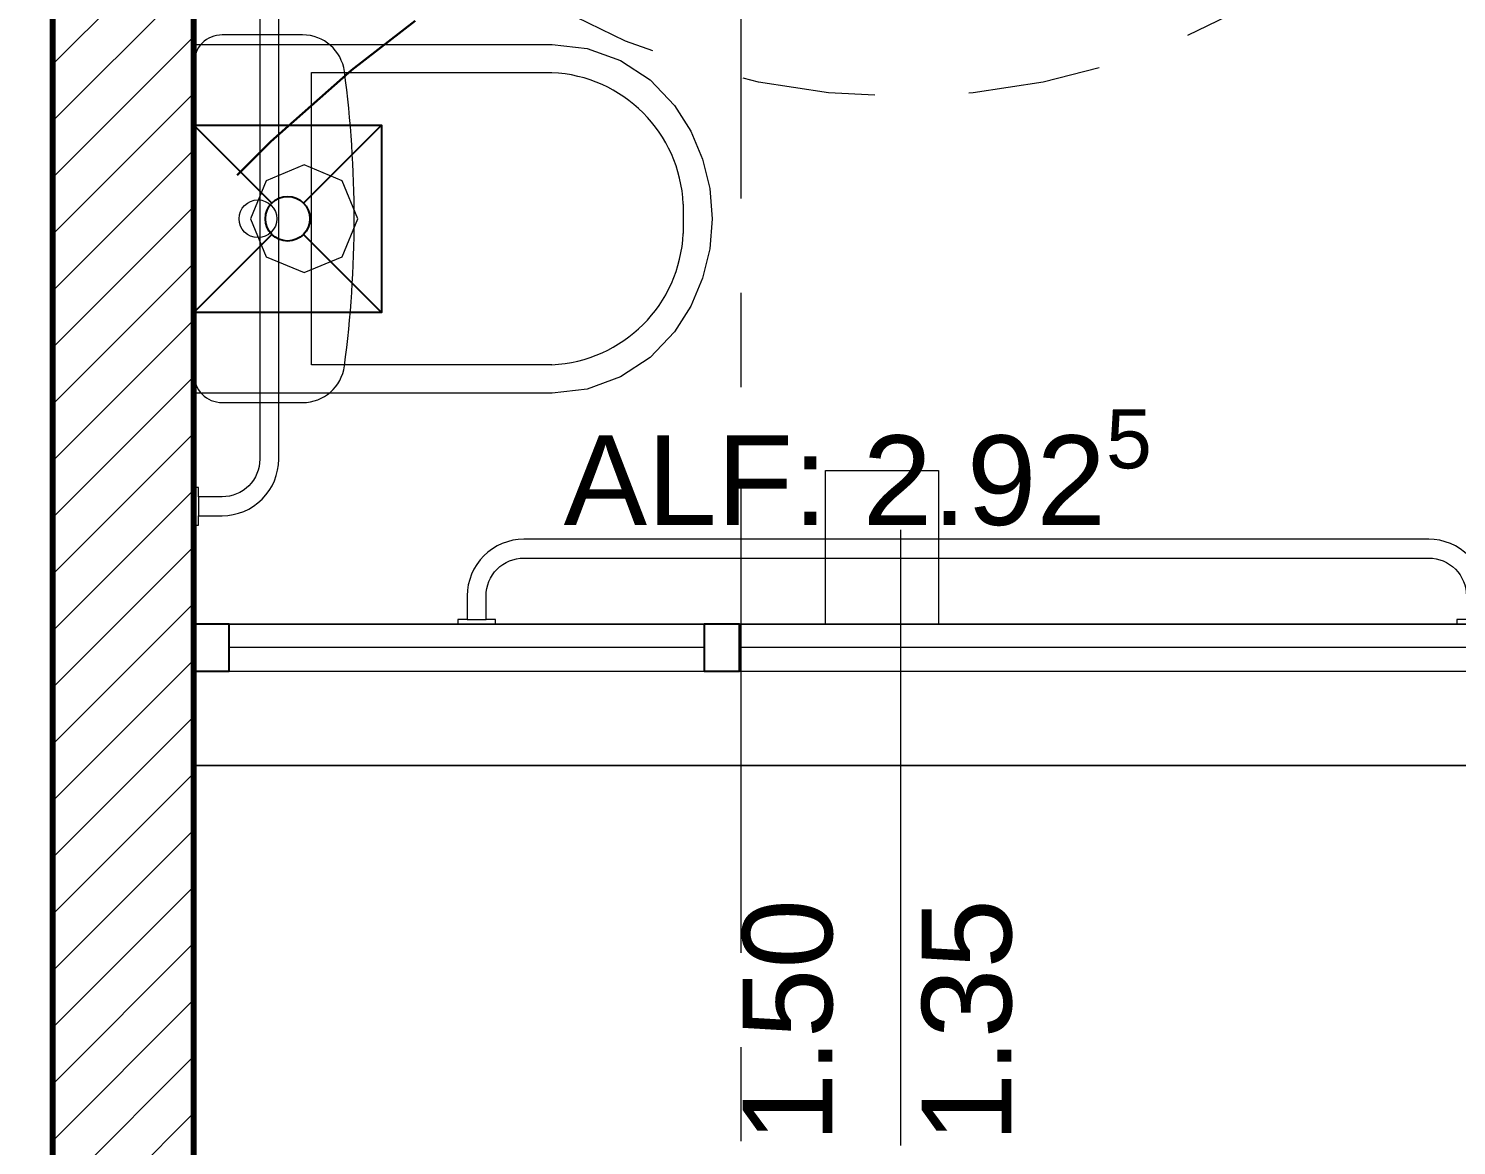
# Model space of a CAD drawing. Header units: inches. Extents: x -19 to 5698, y -728 to 92.
# Drawn here: x 323.095 to 324.609, y 12.197 to 13.382 of the extents above; entities that cross this region are included whole.
import ezdxf

# ---------------------------------------------------------------- set-up
doc = ezdxf.new("R2010")
doc.units = ezdxf.units.IN
doc.header["$MEASUREMENT"] = 0
doc.set_wipeout_variables(frame=1)
for name, pattern in [('HIDDEN', [0.375, 0.25, -0.125]), ('Hidden Line', [0.195611, 0.141111, -0.0545]), ('Punto & Raya', [0.65, 0.5, -0.075, 0, -0.075]), ('RAYITAS', [0.375, 0.25, -0.125]), ('Wipeout_Contour', [1, 0, -1])]:
    doc.linetypes.add(name, pattern=pattern)
for name, color, linetype, lineweight in [('00 conduct tomacorr', 120, 'HIDDEN', 30), ('T-TECHO-E', 150, 'Continuous', 20), ('TOMACORRIENTE', 22, 'RAYITAS', 9)]:
    doc.layers.add(name, color=color, linetype=linetype, lineweight=lineweight)
for name, color, linetype in [('02 _ ARQ _ ZON _ Espacio.3D', 7, 'Continuous'), ('08 _ STR _ EXT _ 07 Losa Aligerada', 7, 'Continuous'), ('Dibujo 2D - General', 7, 'Continuous'), ('Estructura - 04 MURO', 7, 'Continuous'), ('Fluxometro E. Baño', 140, 'Continuous'), ('Fluxometro E. Mingitorio', 117, 'Continuous'), ('Interior - Sanitarios', 7, 'Continuous'), ('Marcador - Secciones', 7, 'Continuous')]:
    doc.layers.add(name, color=color, linetype=linetype)
doc.styles.add('Estilo_Generado_4', font='swisse.ttf')
pattern_1 = [(45, (277.50006, 1e-08), (-0.03005204, 0.03005204), [])]

# ---------------------------------------------------------------- blocks, each defined once
blk = doc.blocks.new('Flux E Baño')
at = {"layer": 'Fluxometro E. Baño'}
for p, q in [((-0.075, 0.15), (-0.0126, 0.0876)), ((0.075, 0.15), (0.0126, 0.0876)), ((-0.0126, 0.0624), (-0.075, 0)), ((0.0126, 0.0624), (0.075, 0))]:
    blk.add_line(p, q, dxfattribs=at)
blk.add_lwpolyline([(-0.075, 0.15), (0.075, 0.15), (0.075, 0), (-0.075, 0)], close=True, dxfattribs=at)
at = {"layer": 'Fluxometro E. Baño', "color": 242, "true_color": 0xcd2027}
blk.add_circle((0, 0.075), 0.0178, dxfattribs=at)
blk = doc.blocks.new('a')
at = {"layer": 'TOMACORRIENTE', "ltscale": 0.05}
h = blk.add_hatch(color=4, dxfattribs=at)
edge = h.paths.add_edge_path()
edge.add_arc((0, 0.0752), 0.0211, 0, 360)
at = {"layer": 'TOMACORRIENTE', "color": 4}
for p, q in [((-0.1455, 0.0963), (-0.0515, 0.0963)), ((-0.0985, 0.0963), (-0.0985, -0.0966)), ((0, 0.0963), (0, -0.0963)), ((0.0623, -0.0963), (0.0623, 0.0963))]:
    blk.add_line(p, q, dxfattribs=at)
blk.add_circle((0, 0.0752), 0.0211, dxfattribs=at)
blk = doc.blocks.new('CABLE 3FACE')
at = {"layer": 'T-TECHO-E', "rotation": 59.94170052614085}
blk.add_blockref('a', (0, 0), dxfattribs=at)

msp = doc.modelspace()

# ---------------------------------------------------------------- linework, layer by layer
at = {"layer": '02 _ ARQ _ ZON _ Espacio.3D', "color": 254, "linetype": 'Continuous', "lineweight": 0, "flags": 128}
msp.add_lwpolyline([(321.57, 16.9), (321.22, 16.9), (321.22, 7.7), (321.57, 7.7), (321.57, 8.1), (322.07, 8.1), (322.07, 7.35), (328.17, 7.35), (328.17, 7.7), (328.57, 7.7), (328.57, 8.1), (328.92, 8.1), (328.92, 11.45), (323.12, 11.45), (323.12, 16.1), (321.57, 16.1)], close=True, dxfattribs=at)
at = {"layer": '02 _ ARQ _ ZON _ Espacio.3D', "color": 9, "linetype": 'Continuous', "lineweight": 5, "flags": 128}
msp.add_lwpolyline([(324.77, 12.7505), (324.77, 15.3872), (324.17, 15.3872), (324.17, 15.4622), (323.27, 15.4622), (323.27, 12.7505)], close=True, dxfattribs=at)
at = {"layer": '08 _ STR _ EXT _ 07 Losa Aligerada', "color": 7, "linetype": 'Continuous', "lineweight": 18, "flags": 128}
msp.add_lwpolyline([(323.27, 11.7), (323.27, 12.6005), (324.77, 12.6005), (324.77, 11.7)], close=True, dxfattribs=at)
at = {"layer": 'Estructura - 04 MURO', "color": 165, "linetype": 'Continuous', "lineweight": 15}
for p, q in [((324.02, 12.1974), (324.02, 12.8505)), ((323.8113, 12.7505), (323.3075, 12.7505)), ((324.7325, 12.7505), (323.8488, 12.7505)), ((323.8113, 12.7255), (323.3075, 12.7255)), ((324.7325, 12.7255), (323.8488, 12.7255)), ((323.3075, 12.7005), (323.8113, 12.7005)), ((323.8488, 12.7005), (324.7325, 12.7005))]:
    msp.add_line(p, q, dxfattribs=at)
at = {"layer": 'Estructura - 04 MURO', "color": 165, "linetype": 'Continuous', "lineweight": 25}
for p, q in [((323.3075, 12.7005), (323.3075, 12.7505)), ((323.83, 12.7505), (323.8113, 12.7505)), ((323.8113, 12.7505), (323.8113, 12.7005)), ((323.8488, 12.7505), (323.83, 12.7505)), ((323.8488, 12.7005), (323.8488, 12.7505)), ((323.8113, 12.7005), (323.83, 12.7005)), ((323.83, 12.7005), (323.8488, 12.7005))]:
    msp.add_line(p, q, dxfattribs=at)
at = {"layer": 'Interior - Sanitarios', "color": 205, "linetype": 'Continuous', "lineweight": 13}
for p, q in [((323.3949, 13.1805), (323.3949, 13.3355)), ((323.3949, 13.3355), (323.6499, 13.3355)), ((323.387, 13.2375), (323.3467, 13.2208)), ((323.4273, 13.2208), (323.387, 13.2375)), ((323.3467, 13.2208), (323.33, 13.1805)), ((323.444, 13.1805), (323.4273, 13.2208)), ((323.25, 13.1965), (323.25, 13.1918)), ((323.27, 13.1965), (323.25, 13.1965)), ((323.27, 13.1965), (323.27, 13.1918)), ((323.7892, 13.1961), (323.7892, 13.1649)), ((323.25, 13.1918), (323.25, 13.1805)), ((323.25, 13.1805), (323.25, 13.1692)), ((323.27, 13.1918), (323.27, 13.1805)), ((323.27, 13.1805), (323.27, 13.1692)), ((323.33, 13.1805), (323.3467, 13.1402)), ((323.3949, 13.0255), (323.3949, 13.1805)), ((323.4273, 13.1402), (323.444, 13.1805)), ((323.25, 13.1692), (323.25, 13.1645)), ((323.27, 13.1645), (323.25, 13.1645)), ((323.27, 13.1692), (323.27, 13.1645)), ((323.3467, 13.1402), (323.387, 13.1235)), ((323.387, 13.1235), (323.4273, 13.1402)), ((323.6499, 13.0255), (323.3949, 13.0255)), ((323.275, 12.8855), (323.275, 12.8655)), ((323.56, 12.7555), (323.58, 12.7555))]:
    msp.add_line(p, q, dxfattribs=at)
at = {"layer": 'Interior - Sanitarios', "color": 205, "linetype": 'Continuous', "lineweight": 13, "flags": 128}
for points in [[(323.27, 13.8105), (323.27, 13.7705), (323.275, 13.7705), (323.275, 13.7805), (323.3, 13.7805, -0.414214), (323.34, 13.7405), (323.34, 12.9255, -0.414214), (323.3, 12.8855), (323.275, 12.8855), (323.275, 12.8955), (323.27, 12.8955), (323.27, 12.8555), (323.275, 12.8555), (323.275, 12.8655), (323.3, 12.8655, 0.414214), (323.36, 12.9255), (323.36, 13.7405, 0.414214), (323.3, 13.8005), (323.275, 13.8005), (323.275, 13.8105)], [(323.27, 13.0155, 0.414214), (323.3, 12.9855), (323.3854, 12.9855, 0.375967), (323.4297, 13.0243, 0.066259), (323.4297, 13.3367, 0.375967), (323.3854, 13.3755), (323.3, 13.3755, 0.414214), (323.27, 13.3455)], [(323.55, 12.7505), (323.59, 12.7505), (323.59, 12.7555), (323.58, 12.7555), (323.58, 12.7805, -0.414214), (323.62, 12.8205), (324.58, 12.8205, -0.414214), (324.62, 12.7805), (324.62, 12.7555), (324.61, 12.7555), (324.61, 12.7505), (324.65, 12.7505), (324.65, 12.7555), (324.64, 12.7555), (324.64, 12.7805, 0.414214), (324.58, 12.8405), (323.62, 12.8405, 0.414214), (323.56, 12.7805), (323.56, 12.7555), (323.55, 12.7555)]]:
    msp.add_lwpolyline(points, format="xyb", close=True, dxfattribs=at)
for points in [[(323.65, 12.9955), (323.27, 12.9955), (323.27, 13.3655), (323.65, 13.3655), (323.6873, 13.3612), (323.7227, 13.3483), (323.7541, 13.3278), (323.78, 13.3005), (323.7972, 13.2733), (323.8097, 13.2437), (323.8174, 13.2125), (323.82, 13.1805), (323.8174, 13.1485), (323.8097, 13.1173), (323.7972, 13.0877), (323.78, 13.0605), (323.7541, 13.0332), (323.7227, 13.0127), (323.6873, 12.9998)], [(324.06, 12.9135), (324.06, 12.7505), (323.94, 12.7505), (323.94, 12.9135)]]:
    msp.add_lwpolyline(points, close=True, dxfattribs=at)
at = {"layer": 'Interior - Sanitarios', "color": 205, "linetype": 'Continuous', "lineweight": 13}
msp.add_circle((323.338, 13.1805), 0.02, dxfattribs=at)
for centre, start, end in [((323.6431, 13.1894), 2.6117, 87.34), ((323.6431, 13.1716), 272.66, 357.3883)]:
    msp.add_arc(centre, 0.1462, start, end, dxfattribs=at)
at = {"layer": 'Marcador - Secciones', "color": 251, "linetype": 'Punto & Raya', "lineweight": 13, "true_color": 0x636466}
msp.add_line((323.8507, 10.0018), (323.8507, 17.4928), dxfattribs=at)

# ---------------------------------------------------------------- block references
at = {"layer": '00 conduct tomacorr', "xscale": 1.47256122672843, "yscale": 1.47256122672843, "zscale": 1.47256122672843, "rotation": 310.8694725819465}
msp.add_blockref('CABLE 3FACE', (324.0273, 13.6635, -0.0013), dxfattribs=at)

# ---------------------------------------------------------------- texts
at = {"layer": 'Estructura - 04 MURO', "color": 251, "lineweight": 25, "insert": (323.6623, 12.8279), "char_height": 0.095, "attachment_point": 7, "style": 'Estilo_Generado_4'}
msp.add_mtext('\\A1;{\\pql;\\pt0;\\fSwis721 Ex BT|b0|i0|c0|p34;ALF: 2.92\\fSwis721 Ex BT|b0|i0|c0|p34;\\A1{\\H.66x;\\S5^  ;}\\fSwis721 Ex BT|b0|i0|c0|p34;\\fSwis721 Ex BT|b0|i0|c0|p34;}', dxfattribs=at)
at = {"layer": 'Estructura - 04 MURO', "color": 251, "lineweight": 25, "char_height": 0.095, "attachment_point": 7, "rotation": 90, "style": 'Estilo_Generado_4'}
for s, insert in [('\\A1;{\\pql;\\pt0;\\fSwis721 Ex BT|b0|i0|c0|p34;1.50\\fSwis721 Ex BT|b0|i0|c0|p34;\\A1{\\H.66x;\\S^  ;}\\fSwis721 Ex BT|b0|i0|c0|p34;\\fSwis721 Ex BT|b0|i0|c0|p34;}', (323.975, 12.2005)), ('\\A1;{\\pql;\\pt0;\\fSwis721 Ex BT|b0|i0|c0|p34;1.35\\fSwis721 Ex BT|b0|i0|c0|p34;\\A1{\\H.66x;\\S^  ;}\\fSwis721 Ex BT|b0|i0|c0|p34;\\fSwis721 Ex BT|b0|i0|c0|p34;}', (324.165, 12.2005))]:
    msp.add_mtext(s, dxfattribs=dict(at, insert=insert))

# ---------------------------------------------------------------- next in the draw order: wipeouts: each hides what was drawn before it
at = {"color": 254, "linetype": 'Wipeout_Contour', "lineweight": 0, "ltscale": 9831.66722}
msp.add_wipeout([(323.27, 11.7), (323.27, 17.4), (323.12, 17.4), (323.12, 11.7)], dxfattribs=at).dxf.layer = 'Estructura - 04 MURO'

# ---------------------------------------------------------------- next in the draw order: hatches: boundary and pattern name
at = {"layer": 'Estructura - 04 MURO', "linetype": 'Continuous', "lineweight": 5}
h = msp.add_hatch(dxfattribs=at)
h.set_pattern_fill('LADRILLO_COMÚN_0002', color=250, style=0, pattern_type=2)
h.set_pattern_definition(pattern_1)
h.paths.add_polyline_path([(323.27, 11.7), (323.27, 17.4), (323.12, 17.4), (323.12, 11.7)])
h = msp.add_hatch(dxfattribs=at)
h.set_pattern_fill('LADRILLO_COMÚN_0002', color=250, style=0, pattern_type=2)
h.set_pattern_definition(pattern_1)
h.paths.add_polyline_path([(323.27, 12.7505), (323.27, 12.6005), (323.27, 12.7505)])

# ---------------------------------------------------------------- next in the draw order: linework, layer by layer
at = {"layer": '00 conduct tomacorr'}
for centre, radius, start, end in [((324.5868, 11.951, -0.0013), 1.8015, 79.2219, 136.9632), ((324.6036, 16.6486, -0.0007), 6.8893, 219.64214, 270.04819)]:
    msp.add_arc(centre, radius, start, end, dxfattribs=at)
at = {"layer": 'Dibujo 2D - General', "color": 20, "linetype": 'Hidden Line', "lineweight": 5}
msp.add_circle((324.02, 14.0601), 0.75, dxfattribs=at)
at = {"layer": 'Estructura - 04 MURO', "color": 7, "linetype": 'Continuous', "lineweight": 80}
for p, q in [((323.27, 12.7005), (323.27, 12.7505)), ((323.27, 12.7005), (323.27, 12.7505)), ((323.27, 12.7005), (323.27, 12.7505)), ((323.27, 12.6005), (323.27, 12.7005)), ((323.27, 12.6005), (323.27, 12.7005))]:
    msp.add_line(p, q, dxfattribs=at)
at = {"layer": 'Estructura - 04 MURO', "color": 165, "linetype": 'Continuous', "lineweight": 15}
for p, q in [((324.77, 12.7505), (323.27, 12.7505)), ((324.77, 12.6005), (323.27, 12.6005))]:
    msp.add_line(p, q, dxfattribs=at)
at = {"layer": 'Estructura - 04 MURO', "color": 165, "linetype": 'Continuous', "lineweight": 25}
for p, q in [((323.3075, 12.7505), (323.27, 12.7505)), ((323.27, 12.7005), (323.3075, 12.7005))]:
    msp.add_line(p, q, dxfattribs=at)
at = {"layer": 'Estructura - 04 MURO', "color": 7, "linetype": 'Continuous', "lineweight": 80, "flags": 128}
for points in [[(323.12, 16.1), (323.12, 11.7)], [(323.27, 12.7505), (323.27, 15.3872)], [(323.27, 11.7), (323.27, 12.6005)]]:
    msp.add_lwpolyline(points, dxfattribs=at)

# ---------------------------------------------------------------- next in the draw order: block references
at = {"layer": 'Fluxometro E. Mingitorio', "xscale": 1.326124489380591, "yscale": 1.326124489380591, "zscale": 1.326124489380591}
msp.add_blockref('Flux E Baño', (323.3695, 13.081, -0.0033), dxfattribs=at)

doc.saveas('drawing.dxf')
